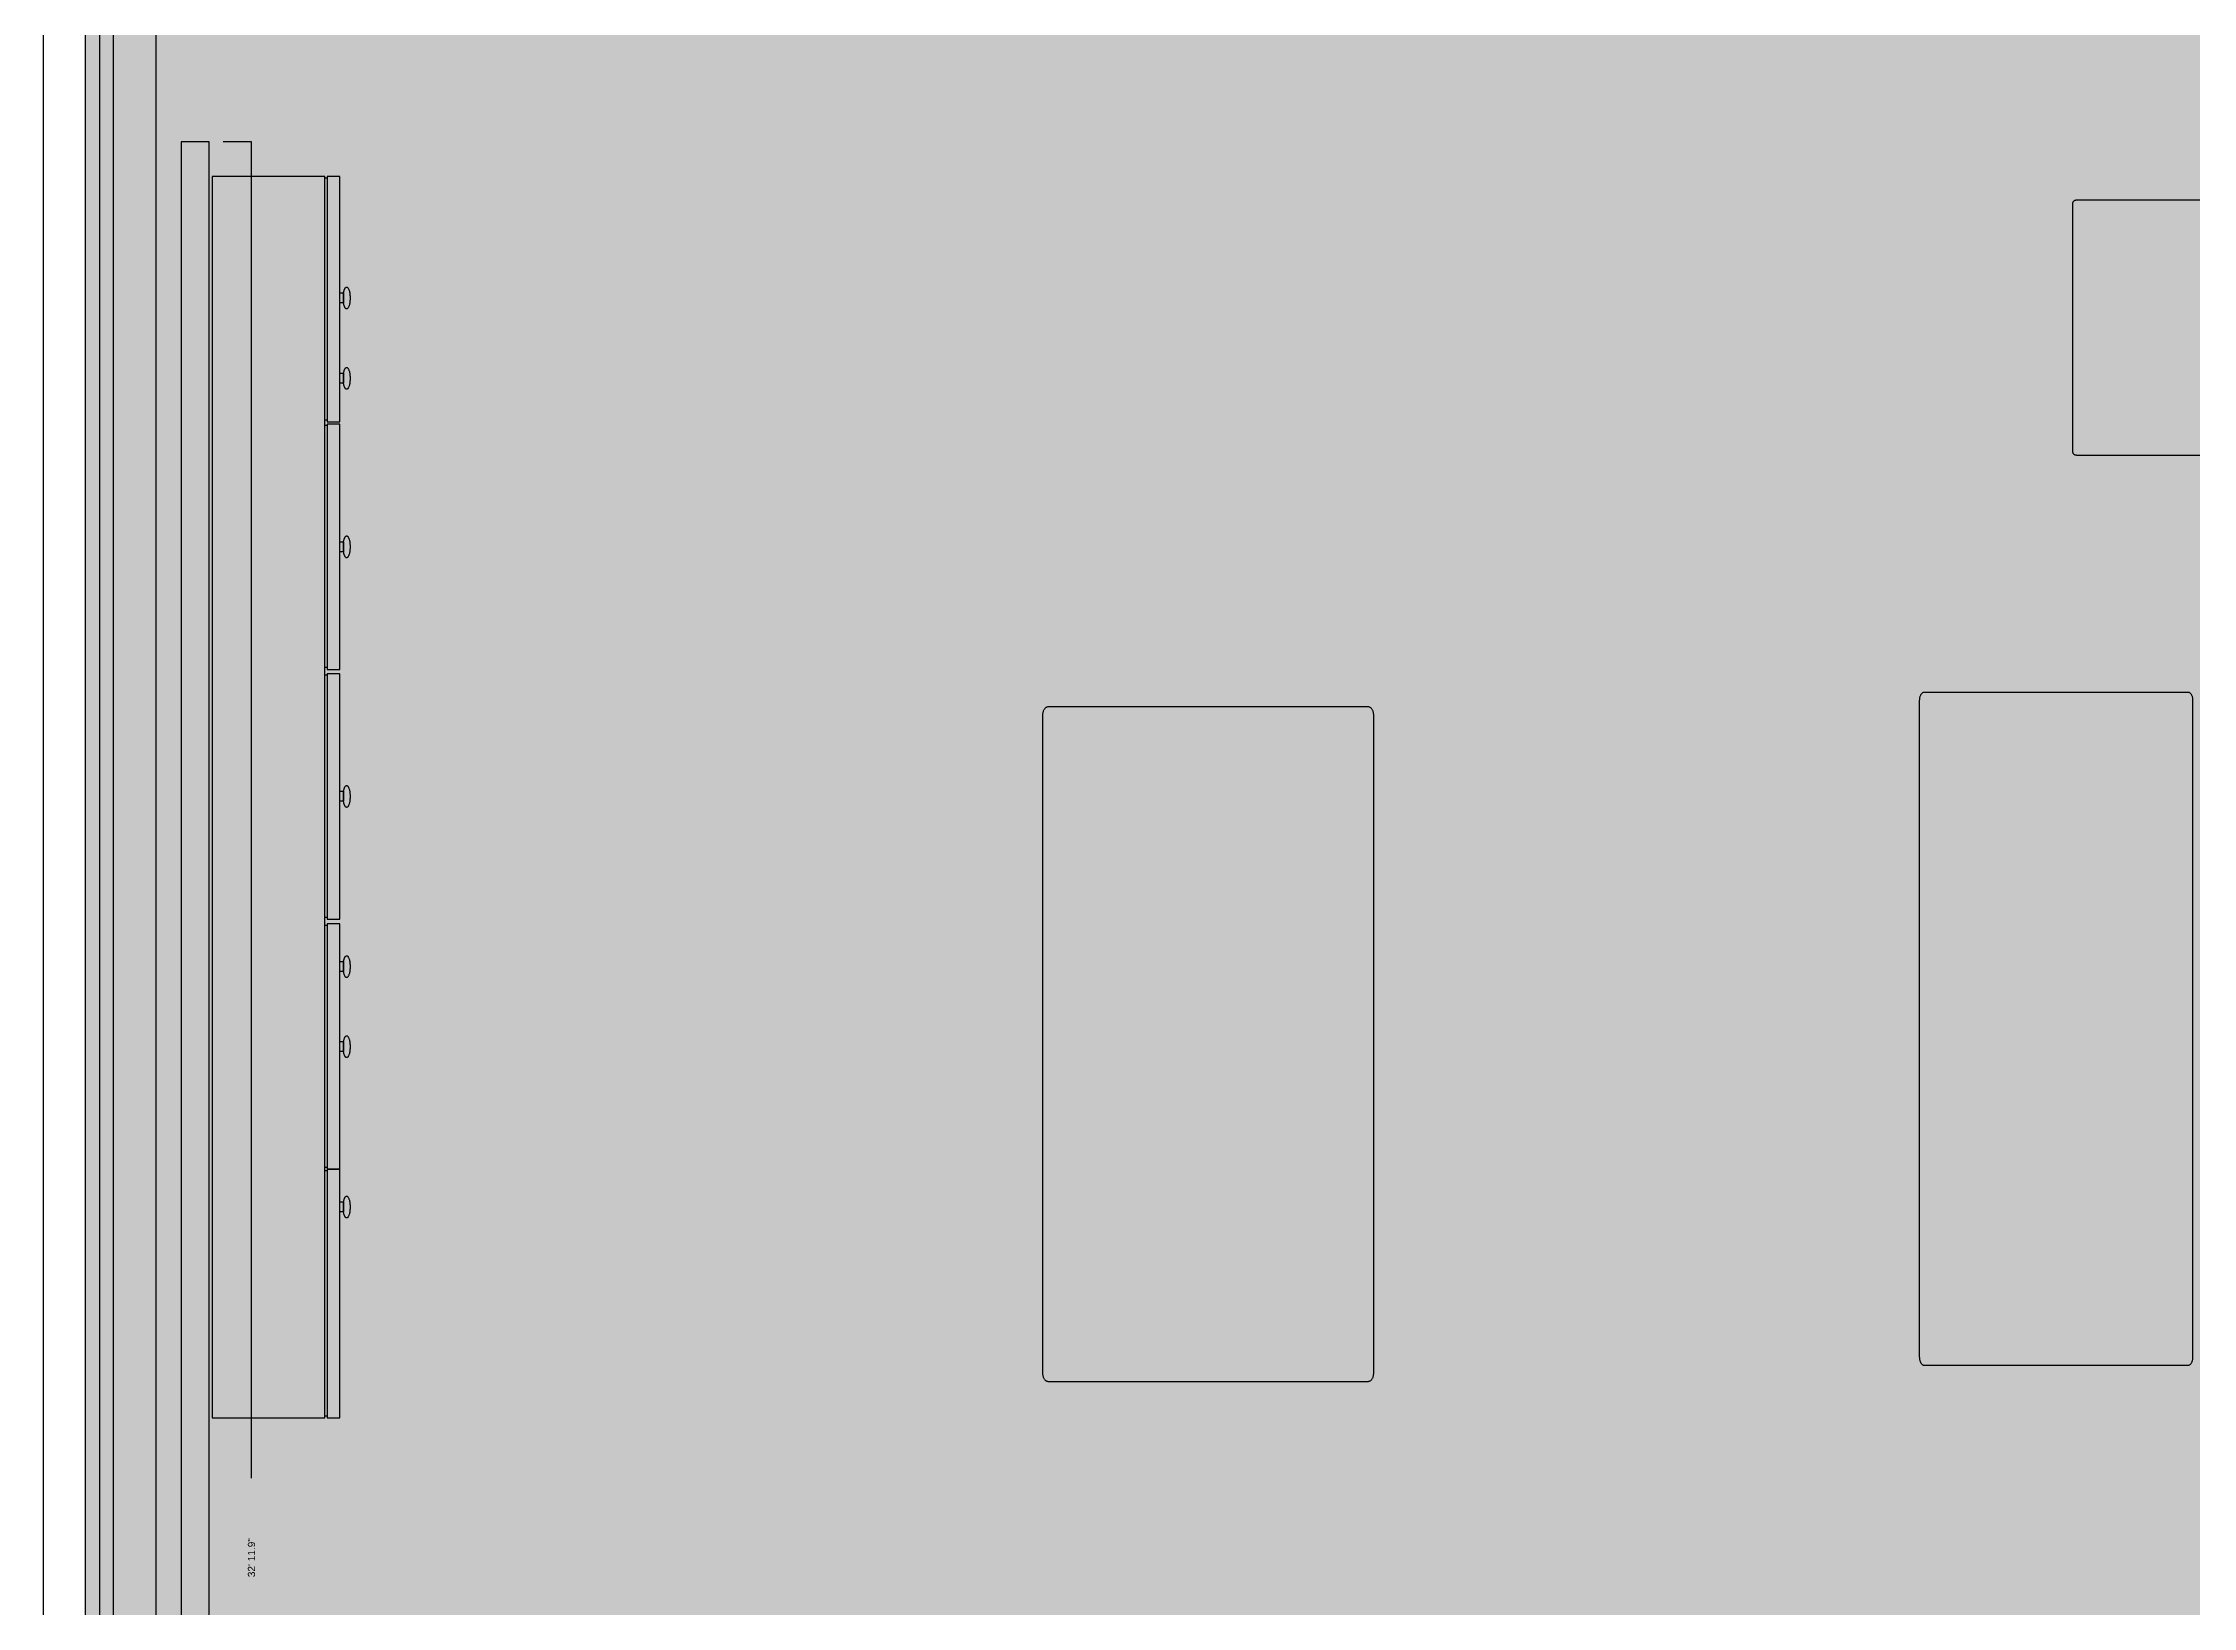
# Model space of a CAD drawing. Header units: feet. Extents: x -25 to 25.8, y -50.2 to 49.7.
# Drawn here: x -24.83 to 0.21, y -28.07 to -9.85 of the extents above; entities that cross this region are included whole.
import ezdxf

# ---------------------------------------------------------------- set-up
doc = ezdxf.new("R2010")
doc.units = ezdxf.units.FT
doc.header["$MEASUREMENT"] = 0
for name, color, linetype in [('Poly-DimensionsExterior', 255, 'Continuous'), ('Poly-DimensionsInterior', 250, 'Continuous'), ('Poly-Fixtures', 45, 'Continuous'), ('Poly-Furniture', 45, 'Continuous'), ('Poly-RoomsHatch', 31, 'Continuous'), ('Poly-Walls', 8, 'Continuous'), ('Poly-WallsHatch', 8, 'Continuous')]:
    doc.layers.add(name, color=color, linetype=linetype)
doc.styles.get("Standard").update_dxf_attribs({"font": 'arial.ttf'})

msp = doc.modelspace()

# ---------------------------------------------------------------- hatches: boundary and pattern name
at = {"layer": 'Poly-RoomsHatch'}
h = msp.add_hatch(color=31, dxfattribs=at)
h.dxf.hatch_style = 1
h.paths.add_polyline_path([(-24.173708, -43.991288), (-23.057588, -43.991288), (24.173711, -43.991288), (24.173711, 14.845408), (23.069678, 14.845408), (23.069678, 17.541728), (24.126598, 17.541728), (24.126598, 35.428625), (19.160236, 35.428625), (19.160236, 43.991289), (-24.173708, 43.991289)])
at = {"layer": 'Poly-WallsHatch'}
h = msp.add_hatch(color=8, dxfattribs=at)
h.dxf.hatch_style = 1
h.paths.add_polyline_path([(-24.173708, -43.991288), (-24.009666, -43.827246), (-24.009666, 43.827247), (-24.173708, 43.991289), (-24.33775, 44.155331), (-24.33775, -44.15533)])
h = msp.add_hatch(color=8, dxfattribs=at)
h.dxf.hatch_style = 1
h.paths.add_polyline_path([(-23.057588, -43.991288), (-22.893546, -43.827246), (-22.893546, -10.999355), (-23.057588, -10.999355), (-23.22163, -10.999355), (-23.22163, -43.827246)])

# ---------------------------------------------------------------- linework, layer by layer
at = {"layer": 'Poly-DimensionsExterior', "color": 255}
msp.add_lwpolyline([(-24.829876, -0.818061), (-24.829876, -44.15533), (-24.501792, -44.15533)], dxfattribs=at)
at = {"layer": 'Poly-DimensionsInterior', "color": 250}
for points in [[(-23.51754, -0.818061), (-23.51754, -43.827246), (-23.845624, -43.827246)], [(-22.40142, -26.567898), (-22.40142, -10.999355), (-22.729504, -10.999355)]]:
    msp.add_lwpolyline(points, dxfattribs=at)
at = {"layer": 'Poly-Fixtures', "color": 45}
for points in [[(-21.546161, -11.403851), (-22.860736, -11.403851)], [(-22.860736, -11.403851), (-22.860736, -25.866452)], [(-21.546161, -25.866452), (-21.546161, -11.403851)], [(-21.519396, -11.421347), (-21.546161, -11.421347)], [(-21.373836, -11.403851), (-21.519396, -11.403851)], [(-21.519396, -11.403851), (-21.519396, -14.262612)], [(-21.373836, -14.262612), (-21.373836, -11.403851)], [(-21.372792, -12.875259), (-21.372792, -12.758303)], [(-21.372792, -12.758303), (-21.329211, -12.758303)], [(-21.329211, -12.758303), (-21.32965, -12.761157), (-21.329994, -12.764052), (-21.330251, -12.766986), (-21.33043, -12.769959), (-21.330538, -12.77297), (-21.330584, -12.776017), (-21.330576, -12.7791), (-21.330522, -12.782218), (-21.33043, -12.785369), (-21.330308, -12.788552), (-21.330165, -12.791767), (-21.330007, -12.795012), (-21.329845, -12.798287), (-21.329685, -12.801589), (-21.329536, -12.80492), (-21.329406, -12.808276), (-21.329303, -12.811658), (-21.329235, -12.815064), (-21.329211, -12.818493)], [(-21.3291, -12.818333), (-21.329125, -12.814904), (-21.329192, -12.811498), (-21.329295, -12.808117), (-21.329425, -12.804762), (-21.329574, -12.801432), (-21.329734, -12.79813), (-21.329897, -12.794857), (-21.330054, -12.791613), (-21.330198, -12.788399), (-21.33032, -12.785217), (-21.330412, -12.782068), (-21.330466, -12.778951), (-21.330474, -12.77587), (-21.330428, -12.772823), (-21.33032, -12.769813), (-21.330141, -12.766841), (-21.329883, -12.763907), (-21.329539, -12.761012), (-21.3291, -12.758158)], [(-21.3291, -12.758158), (-21.327964, -12.751972), (-21.326723, -12.746009), (-21.325382, -12.740284), (-21.323944, -12.734808), (-21.322413, -12.729594), (-21.320794, -12.724655), (-21.31909, -12.720002), (-21.317306, -12.71565), (-21.315445, -12.71161), (-21.31351, -12.707896), (-21.311508, -12.704518), (-21.30944, -12.701491), (-21.307311, -12.698827), (-21.305126, -12.696538), (-21.302888, -12.694637), (-21.300601, -12.693137), (-21.298268, -12.692049), (-21.295895, -12.691388), (-21.293485, -12.691164)], [(-21.293485, -12.691164), (-21.289994, -12.691631), (-21.286585, -12.693005), (-21.283271, -12.695249), (-21.280063, -12.698325), (-21.276973, -12.702194), (-21.274015, -12.706818), (-21.271199, -12.71216), (-21.268539, -12.718181), (-21.266045, -12.724843), (-21.263732, -12.732108), (-21.26161, -12.739937), (-21.259692, -12.748293), (-21.257991, -12.757138), (-21.256518, -12.766433), (-21.255285, -12.776141), (-21.254305, -12.786223), (-21.25359, -12.796641), (-21.253152, -12.807357), (-21.253003, -12.818333)], [(-21.329765, -12.875259), (-21.372792, -12.875259)], [(-21.329211, -12.818493), (-21.329237, -12.821713), (-21.32931, -12.824912), (-21.329422, -12.828089), (-21.329565, -12.831244), (-21.329729, -12.834376), (-21.329908, -12.837483), (-21.330092, -12.840565), (-21.330274, -12.843621), (-21.330446, -12.84665), (-21.330598, -12.849651), (-21.330724, -12.852624), (-21.330814, -12.855567), (-21.330861, -12.858479), (-21.330856, -12.861359), (-21.33079, -12.864208), (-21.330657, -12.867023), (-21.330447, -12.869803), (-21.330152, -12.872549), (-21.329765, -12.875259)], [(-21.329653, -12.875114), (-21.33004, -12.872404), (-21.330335, -12.869658), (-21.330545, -12.866877), (-21.330678, -12.864061), (-21.330744, -12.861212), (-21.330749, -12.85833), (-21.330702, -12.855417), (-21.330612, -12.852473), (-21.330487, -12.8495), (-21.330335, -12.846497), (-21.330163, -12.843467), (-21.329981, -12.84041), (-21.329797, -12.837327), (-21.329618, -12.834218), (-21.329454, -12.831086), (-21.329312, -12.82793), (-21.3292, -12.824752), (-21.329127, -12.821553), (-21.3291, -12.818333)], [(-21.329765, -12.875259), (-21.329765, -12.875259)], [(-21.293485, -12.945517), (-21.295964, -12.945281), (-21.298404, -12.944584), (-21.300801, -12.943438), (-21.303149, -12.941857), (-21.305445, -12.939854), (-21.307684, -12.937444), (-21.309862, -12.934639), (-21.311975, -12.931453), (-21.314018, -12.927899), (-21.315987, -12.923991), (-21.317877, -12.919743), (-21.319685, -12.915167), (-21.321405, -12.910278), (-21.323034, -12.905089), (-21.324567, -12.899613), (-21.326, -12.893864), (-21.327328, -12.887856), (-21.328547, -12.881601), (-21.329653, -12.875114)], [(-21.253003, -12.818333), (-21.253152, -12.829309), (-21.25359, -12.840026), (-21.254305, -12.850444), (-21.255285, -12.860527), (-21.256518, -12.870236), (-21.257991, -12.879532), (-21.259692, -12.888378), (-21.26161, -12.896735), (-21.263732, -12.904566), (-21.266045, -12.911832), (-21.268539, -12.918495), (-21.271199, -12.924516), (-21.274015, -12.929859), (-21.276973, -12.934485), (-21.280063, -12.938354), (-21.283271, -12.941431), (-21.286585, -12.943675), (-21.289994, -12.94505), (-21.293485, -12.945517)], [(-21.293485, -12.945517), (-21.293485, -12.945517)], [(-21.372792, -13.811719), (-21.372792, -13.694778)], [(-21.372792, -13.694778), (-21.329211, -13.694778)], [(-21.329211, -13.754953), (-21.329237, -13.758173), (-21.32931, -13.761372), (-21.329422, -13.764549), (-21.329565, -13.767704), (-21.329729, -13.770836), (-21.329908, -13.773943), (-21.330092, -13.777025), (-21.330274, -13.780081), (-21.330446, -13.78311), (-21.330598, -13.786111), (-21.330724, -13.789084), (-21.330814, -13.792026), (-21.330861, -13.794938), (-21.330856, -13.797819), (-21.33079, -13.800667), (-21.330657, -13.803482), (-21.330447, -13.806263), (-21.330152, -13.809009), (-21.329765, -13.811719)], [(-21.329653, -13.811573), (-21.33004, -13.808864), (-21.330335, -13.806118), (-21.330545, -13.803337), (-21.330678, -13.800522), (-21.330744, -13.797674), (-21.330749, -13.794793), (-21.330702, -13.791881), (-21.330612, -13.788938), (-21.330487, -13.785966), (-21.330335, -13.782965), (-21.330163, -13.779936), (-21.329981, -13.77688), (-21.329797, -13.773798), (-21.329618, -13.77069), (-21.329454, -13.767559), (-21.329312, -13.764404), (-21.3292, -13.761226), (-21.329127, -13.758027), (-21.3291, -13.754808)], [(-21.329211, -13.694778), (-21.32965, -13.697629), (-21.329994, -13.700522), (-21.330251, -13.703455), (-21.33043, -13.706427), (-21.330538, -13.709436), (-21.330584, -13.712482), (-21.330576, -13.715564), (-21.330522, -13.71868), (-21.33043, -13.721831), (-21.330308, -13.725013), (-21.330165, -13.728228), (-21.330007, -13.731472), (-21.329845, -13.734747), (-21.329685, -13.738049), (-21.329536, -13.74138), (-21.329406, -13.744736), (-21.329303, -13.748118), (-21.329235, -13.751524), (-21.329211, -13.754953)], [(-21.3291, -13.754808), (-21.329125, -13.751379), (-21.329192, -13.747973), (-21.329295, -13.744591), (-21.329425, -13.741234), (-21.329574, -13.737904), (-21.329734, -13.734601), (-21.329897, -13.731327), (-21.330054, -13.728082), (-21.330198, -13.724867), (-21.33032, -13.721684), (-21.330412, -13.718533), (-21.330466, -13.715415), (-21.330474, -13.712333), (-21.330428, -13.709285), (-21.33032, -13.706275), (-21.330141, -13.703302), (-21.329883, -13.700367), (-21.329539, -13.697472), (-21.3291, -13.694618)], [(-21.3291, -13.694618), (-21.327964, -13.688432), (-21.326723, -13.682469), (-21.325382, -13.676744), (-21.323944, -13.671268), (-21.322413, -13.666054), (-21.320794, -13.661114), (-21.31909, -13.656462), (-21.317306, -13.65211), (-21.315445, -13.64807), (-21.31351, -13.644355), (-21.311508, -13.640978), (-21.30944, -13.637951), (-21.307311, -13.635287), (-21.305126, -13.632998), (-21.302888, -13.631097), (-21.300601, -13.629596), (-21.298268, -13.628509), (-21.295895, -13.627847), (-21.293485, -13.627624)], [(-21.293485, -13.627624), (-21.289994, -13.628091), (-21.286585, -13.629465), (-21.283271, -13.63171), (-21.280063, -13.634786), (-21.276973, -13.638656), (-21.274015, -13.643282), (-21.271199, -13.648624), (-21.268539, -13.654646), (-21.266045, -13.661309), (-21.263732, -13.668575), (-21.26161, -13.676406), (-21.259692, -13.684763), (-21.257991, -13.693609), (-21.256518, -13.702905), (-21.255285, -13.712614), (-21.254305, -13.722696), (-21.25359, -13.733115), (-21.253152, -13.743832), (-21.253003, -13.754808)], [(-21.253003, -13.754808), (-21.253152, -13.765784), (-21.25359, -13.7765), (-21.254305, -13.786918), (-21.255285, -13.797), (-21.256518, -13.806708), (-21.257991, -13.816003), (-21.259692, -13.824848), (-21.26161, -13.833204), (-21.263732, -13.841034), (-21.266045, -13.848298), (-21.268539, -13.85496), (-21.271199, -13.860981), (-21.274015, -13.866322), (-21.276973, -13.870947), (-21.280063, -13.874816), (-21.283271, -13.877892), (-21.286585, -13.880136), (-21.289994, -13.88151), (-21.293485, -13.881977)], [(-21.329765, -13.811719), (-21.372792, -13.811719)], [(-21.329765, -13.811719), (-21.329765, -13.811719)], [(-21.293485, -13.881977), (-21.295964, -13.881741), (-21.298404, -13.881044), (-21.300801, -13.879898), (-21.303149, -13.878317), (-21.305445, -13.876314), (-21.307684, -13.873904), (-21.309862, -13.871099), (-21.311975, -13.867912), (-21.314018, -13.864359), (-21.315987, -13.860451), (-21.317877, -13.856203), (-21.319685, -13.851627), (-21.321405, -13.846738), (-21.323034, -13.841549), (-21.324567, -13.836073), (-21.326, -13.830324), (-21.327328, -13.824316), (-21.328547, -13.818061), (-21.329653, -13.811573)], [(-21.293485, -13.881977), (-21.293485, -13.881977)], [(-21.519396, -14.242303), (-21.546161, -14.242303)], [(-21.519396, -14.262612), (-21.373836, -14.262612)], [(-21.373836, -14.262612), (-21.373836, -14.262612)], [(-21.519396, -14.303958), (-21.546161, -14.303958)], [(-21.373836, -14.286622), (-21.519396, -14.286622)], [(-21.519396, -14.286622), (-21.519396, -17.145383)], [(-21.373836, -17.145383), (-21.373836, -14.286622)], [(-21.372792, -15.774466), (-21.372792, -15.657524)], [(-21.372792, -15.657524), (-21.329211, -15.657524)], [(-21.329765, -15.774466), (-21.372792, -15.774466)], [(-21.329211, -15.7177), (-21.329237, -15.720919), (-21.32931, -15.724118), (-21.329422, -15.727296), (-21.329565, -15.730451), (-21.329729, -15.733583), (-21.329908, -15.73669), (-21.330092, -15.739772), (-21.330274, -15.742828), (-21.330446, -15.745857), (-21.330598, -15.748859), (-21.330724, -15.751831), (-21.330814, -15.754774), (-21.330861, -15.757686), (-21.330856, -15.760567), (-21.33079, -15.763415), (-21.330657, -15.76623), (-21.330447, -15.769011), (-21.330152, -15.771756), (-21.329765, -15.774466)], [(-21.329653, -15.774466), (-21.33004, -15.771758), (-21.330335, -15.769014), (-21.330545, -15.766235), (-21.330678, -15.76342), (-21.330744, -15.760573), (-21.330749, -15.757692), (-21.330702, -15.75478), (-21.330612, -15.751837), (-21.330487, -15.748864), (-21.330335, -15.745862), (-21.330163, -15.742833), (-21.329981, -15.739776), (-21.329797, -15.736693), (-21.329618, -15.733585), (-21.329454, -15.730452), (-21.329312, -15.727297), (-21.3292, -15.724119), (-21.329127, -15.720919), (-21.3291, -15.7177)], [(-21.329211, -15.657524), (-21.32965, -15.660376), (-21.329994, -15.663269), (-21.330251, -15.666202), (-21.33043, -15.669174), (-21.330538, -15.672183), (-21.330584, -15.675229), (-21.330576, -15.678311), (-21.330522, -15.681428), (-21.33043, -15.684578), (-21.330308, -15.687761), (-21.330165, -15.690975), (-21.330007, -15.69422), (-21.329845, -15.697494), (-21.329685, -15.700797), (-21.329536, -15.704127), (-21.329406, -15.707483), (-21.329303, -15.710865), (-21.329235, -15.71427), (-21.329211, -15.7177)], [(-21.3291, -15.7177), (-21.329125, -15.71427), (-21.329192, -15.710865), (-21.329295, -15.707483), (-21.329425, -15.704127), (-21.329574, -15.700797), (-21.329734, -15.697494), (-21.329897, -15.69422), (-21.330054, -15.690975), (-21.330198, -15.687761), (-21.33032, -15.684578), (-21.330412, -15.681428), (-21.330466, -15.678311), (-21.330474, -15.675229), (-21.330428, -15.672183), (-21.33032, -15.669174), (-21.330141, -15.666202), (-21.329883, -15.663269), (-21.329539, -15.660376), (-21.3291, -15.657524)], [(-21.329765, -15.774466), (-21.329765, -15.774466)], [(-21.293485, -15.844883), (-21.295964, -15.844648), (-21.298404, -15.84395), (-21.300801, -15.842804), (-21.303149, -15.841223), (-21.305445, -15.839221), (-21.307684, -15.83681), (-21.309862, -15.834005), (-21.311975, -15.830818), (-21.314018, -15.827264), (-21.315987, -15.823356), (-21.317877, -15.819107), (-21.319685, -15.81453), (-21.321405, -15.80964), (-21.323034, -15.80445), (-21.324567, -15.798973), (-21.326, -15.793223), (-21.327328, -15.787212), (-21.328547, -15.780956), (-21.329653, -15.774466)], [(-21.3291, -15.657524), (-21.327964, -15.651338), (-21.326723, -15.645375), (-21.325382, -15.63965), (-21.323944, -15.634174), (-21.322413, -15.62896), (-21.320794, -15.624021), (-21.31909, -15.619369), (-21.317306, -15.615017), (-21.315445, -15.610977), (-21.31351, -15.607262), (-21.311508, -15.603885), (-21.30944, -15.600858), (-21.307311, -15.598193), (-21.305126, -15.595905), (-21.302888, -15.594004), (-21.300601, -15.592503), (-21.298268, -15.591416), (-21.295895, -15.590754), (-21.293485, -15.590531)], [(-21.293485, -15.590531), (-21.289994, -15.590997), (-21.286585, -15.592372), (-21.283271, -15.594616), (-21.280063, -15.597691), (-21.276973, -15.601561), (-21.274015, -15.606185), (-21.271199, -15.611527), (-21.268539, -15.617548), (-21.266045, -15.624209), (-21.263732, -15.631474), (-21.26161, -15.639304), (-21.259692, -15.64766), (-21.257991, -15.656505), (-21.256518, -15.6658), (-21.255285, -15.675508), (-21.254305, -15.68559), (-21.25359, -15.696008), (-21.253152, -15.706724), (-21.253003, -15.7177)], [(-21.253003, -15.7177), (-21.253152, -15.728676), (-21.25359, -15.739392), (-21.254305, -15.749811), (-21.255285, -15.759894), (-21.256518, -15.769602), (-21.257991, -15.778898), (-21.259692, -15.787744), (-21.26161, -15.796102), (-21.263732, -15.803932), (-21.266045, -15.811198), (-21.268539, -15.817861), (-21.271199, -15.823883), (-21.274015, -15.829226), (-21.276973, -15.833851), (-21.280063, -15.837721), (-21.283271, -15.840797), (-21.286585, -15.843042), (-21.289994, -15.844417), (-21.293485, -15.844883)], [(-21.293485, -15.844883), (-21.293485, -15.844883)], [(-21.519396, -17.125073), (-21.546161, -17.125073)], [(-21.519396, -17.214306), (-21.546161, -17.214306)], [(-21.519396, -17.145383), (-21.373836, -17.145383)], [(-21.373836, -17.196956), (-21.519396, -17.196956)], [(-21.519396, -17.196956), (-21.519396, -20.055717)], [(-21.373836, -17.145383), (-21.373836, -17.145383)], [(-21.373836, -20.055717), (-21.373836, -17.196956)], [(-21.3291, -18.566089), (-21.327964, -18.5599), (-21.326723, -18.553936), (-21.325382, -18.548209), (-21.323944, -18.542732), (-21.322413, -18.537518), (-21.320794, -18.532579), (-21.31909, -18.527927), (-21.317306, -18.523575), (-21.315445, -18.519535), (-21.31351, -18.515821), (-21.311508, -18.512444), (-21.30944, -18.509418), (-21.307311, -18.506755), (-21.305126, -18.504466), (-21.302888, -18.502566), (-21.300601, -18.501066), (-21.298268, -18.499979), (-21.295895, -18.499318), (-21.293485, -18.499095)], [(-21.293485, -18.499095), (-21.289994, -18.499561), (-21.286585, -18.500936), (-21.283271, -18.50318), (-21.280063, -18.506255), (-21.276973, -18.510125), (-21.274015, -18.514749), (-21.271199, -18.520091), (-21.268539, -18.526111), (-21.266045, -18.532773), (-21.263732, -18.540038), (-21.26161, -18.547868), (-21.259692, -18.556224), (-21.257991, -18.565069), (-21.256518, -18.574364), (-21.255285, -18.584072), (-21.254305, -18.594153), (-21.25359, -18.604571), (-21.253152, -18.615288), (-21.253003, -18.626264)], [(-21.372792, -18.68303), (-21.372792, -18.566089)], [(-21.372792, -18.566089), (-21.329211, -18.566089)], [(-21.329765, -18.68303), (-21.372792, -18.68303)], [(-21.329211, -18.626264), (-21.329237, -18.629483), (-21.32931, -18.632682), (-21.329422, -18.63586), (-21.329565, -18.639015), (-21.329729, -18.642146), (-21.329908, -18.645254), (-21.330092, -18.648336), (-21.330274, -18.651392), (-21.330446, -18.654421), (-21.330598, -18.657422), (-21.330724, -18.660395), (-21.330814, -18.663337), (-21.330861, -18.66625), (-21.330856, -18.66913), (-21.33079, -18.671978), (-21.330657, -18.674793), (-21.330447, -18.677574), (-21.330152, -18.68032), (-21.329765, -18.68303)], [(-21.329653, -18.68303), (-21.33004, -18.68032), (-21.330335, -18.677574), (-21.330545, -18.674793), (-21.330678, -18.671978), (-21.330744, -18.66913), (-21.330749, -18.66625), (-21.330702, -18.663337), (-21.330612, -18.660395), (-21.330487, -18.657422), (-21.330335, -18.654421), (-21.330163, -18.651392), (-21.329981, -18.648336), (-21.329797, -18.645254), (-21.329618, -18.642146), (-21.329454, -18.639015), (-21.329312, -18.63586), (-21.3292, -18.632682), (-21.329127, -18.629483), (-21.3291, -18.626264)], [(-21.329211, -18.566089), (-21.32965, -18.568941), (-21.329994, -18.571833), (-21.330251, -18.574766), (-21.33043, -18.577738), (-21.330538, -18.580747), (-21.330584, -18.583793), (-21.330576, -18.586875), (-21.330522, -18.589992), (-21.33043, -18.593142), (-21.330308, -18.596324), (-21.330165, -18.599539), (-21.330007, -18.602783), (-21.329845, -18.606058), (-21.329685, -18.60936), (-21.329536, -18.61269), (-21.329406, -18.616047), (-21.329303, -18.619428), (-21.329235, -18.622834), (-21.329211, -18.626264)], [(-21.3291, -18.626264), (-21.329125, -18.622834), (-21.329192, -18.619428), (-21.329295, -18.616047), (-21.329425, -18.61269), (-21.329574, -18.60936), (-21.329734, -18.606058), (-21.329897, -18.602783), (-21.330054, -18.599539), (-21.330198, -18.596324), (-21.33032, -18.593142), (-21.330412, -18.589992), (-21.330466, -18.586875), (-21.330474, -18.583793), (-21.330428, -18.580747), (-21.33032, -18.577738), (-21.330141, -18.574766), (-21.329883, -18.571833), (-21.329539, -18.568941), (-21.3291, -18.566089)], [(-21.329765, -18.68303), (-21.329765, -18.68303)], [(-21.293485, -18.753433), (-21.295964, -18.753197), (-21.298404, -18.7525), (-21.300801, -18.751354), (-21.303149, -18.749773), (-21.305445, -18.74777), (-21.307684, -18.74536), (-21.309862, -18.742555), (-21.311975, -18.739369), (-21.314018, -18.735815), (-21.315987, -18.731907), (-21.317877, -18.727659), (-21.319685, -18.723083), (-21.321405, -18.718194), (-21.323034, -18.713005), (-21.324567, -18.707529), (-21.326, -18.70178), (-21.327328, -18.695772), (-21.328547, -18.689517), (-21.329653, -18.68303)], [(-21.253003, -18.626264), (-21.253152, -18.63724), (-21.25359, -18.647956), (-21.254305, -18.658374), (-21.255285, -18.668456), (-21.256518, -18.678164), (-21.257991, -18.687459), (-21.259692, -18.696304), (-21.26161, -18.70466), (-21.263732, -18.71249), (-21.266045, -18.719754), (-21.268539, -18.726416), (-21.271199, -18.732437), (-21.274015, -18.737779), (-21.276973, -18.742403), (-21.280063, -18.746272), (-21.283271, -18.749348), (-21.286585, -18.751592), (-21.289994, -18.752966), (-21.293485, -18.753433)], [(-21.293485, -18.753433), (-21.293485, -18.753433)], [(-21.519396, -20.035407), (-21.546161, -20.035407)], [(-21.519396, -20.128629), (-21.546161, -20.128629)], [(-21.519396, -20.055717), (-21.373836, -20.055717)], [(-21.373836, -20.111293), (-21.519396, -20.111293)], [(-21.519396, -20.111293), (-21.519396, -22.97004)], [(-21.373836, -20.055717), (-21.373836, -20.055717)], [(-21.373836, -22.97004), (-21.373836, -20.111293)], [(-21.3291, -20.548855), (-21.327964, -20.542667), (-21.326723, -20.536702), (-21.325382, -20.530975), (-21.323944, -20.525498), (-21.322413, -20.520282), (-21.320794, -20.515342), (-21.31909, -20.510689), (-21.317306, -20.506336), (-21.315445, -20.502295), (-21.31351, -20.49858), (-21.311508, -20.495202), (-21.30944, -20.492175), (-21.307311, -20.48951), (-21.305126, -20.487221), (-21.302888, -20.48532), (-21.300601, -20.483819), (-21.298268, -20.482732), (-21.295895, -20.48207), (-21.293485, -20.481847)], [(-21.293485, -20.481847), (-21.289994, -20.482314), (-21.286585, -20.483688), (-21.283271, -20.485933), (-21.280063, -20.489009), (-21.276973, -20.492879), (-21.274015, -20.497505), (-21.271199, -20.502847), (-21.268539, -20.508869), (-21.266045, -20.515532), (-21.263732, -20.522798), (-21.26161, -20.530629), (-21.259692, -20.538986), (-21.257991, -20.547832), (-21.256518, -20.557128), (-21.255285, -20.566837), (-21.254305, -20.576919), (-21.25359, -20.587338), (-21.253152, -20.598054), (-21.253003, -20.60903)], [(-21.372792, -20.665797), (-21.372792, -20.548855)], [(-21.372792, -20.548855), (-21.329211, -20.548855)], [(-21.329765, -20.665797), (-21.372792, -20.665797)], [(-21.329211, -20.60903), (-21.329237, -20.61225), (-21.32931, -20.615449), (-21.329422, -20.618627), (-21.329565, -20.621782), (-21.329729, -20.624913), (-21.329908, -20.628021), (-21.330092, -20.631103), (-21.330274, -20.634159), (-21.330446, -20.637188), (-21.330598, -20.640189), (-21.330724, -20.643162), (-21.330814, -20.646104), (-21.330861, -20.649016), (-21.330856, -20.651897), (-21.33079, -20.654745), (-21.330657, -20.65756), (-21.330447, -20.660341), (-21.330152, -20.663087), (-21.329765, -20.665797)], [(-21.329653, -20.665797), (-21.33004, -20.663087), (-21.330335, -20.660341), (-21.330545, -20.65756), (-21.330678, -20.654745), (-21.330744, -20.651897), (-21.330749, -20.649016), (-21.330702, -20.646104), (-21.330612, -20.643162), (-21.330487, -20.640189), (-21.330335, -20.637188), (-21.330163, -20.634159), (-21.329981, -20.631103), (-21.329797, -20.628021), (-21.329618, -20.624913), (-21.329454, -20.621782), (-21.329312, -20.618627), (-21.3292, -20.615449), (-21.329127, -20.61225), (-21.3291, -20.60903)], [(-21.329211, -20.548855), (-21.32965, -20.551707), (-21.329994, -20.5546), (-21.330251, -20.557533), (-21.33043, -20.560505), (-21.330538, -20.563514), (-21.330584, -20.56656), (-21.330576, -20.569642), (-21.330522, -20.572758), (-21.33043, -20.575909), (-21.330308, -20.579091), (-21.330165, -20.582306), (-21.330007, -20.58555), (-21.329845, -20.588825), (-21.329685, -20.592127), (-21.329536, -20.595457), (-21.329406, -20.598814), (-21.329303, -20.602195), (-21.329235, -20.605601), (-21.329211, -20.60903)], [(-21.3291, -20.60903), (-21.329125, -20.605601), (-21.329192, -20.602195), (-21.329295, -20.598814), (-21.329425, -20.595457), (-21.329574, -20.592127), (-21.329734, -20.588825), (-21.329897, -20.58555), (-21.330054, -20.582306), (-21.330198, -20.579091), (-21.33032, -20.575909), (-21.330412, -20.572758), (-21.330466, -20.569642), (-21.330474, -20.56656), (-21.330428, -20.563514), (-21.33032, -20.560505), (-21.330141, -20.557533), (-21.329883, -20.5546), (-21.329539, -20.551707), (-21.3291, -20.548855)], [(-21.329765, -20.665797), (-21.329765, -20.665797)], [(-21.293485, -20.7362), (-21.295964, -20.735964), (-21.298404, -20.735267), (-21.300801, -20.734121), (-21.303149, -20.73254), (-21.305445, -20.730537), (-21.307684, -20.728127), (-21.309862, -20.725321), (-21.311975, -20.722135), (-21.314018, -20.718582), (-21.315987, -20.714674), (-21.317877, -20.710426), (-21.319685, -20.70585), (-21.321405, -20.700961), (-21.323034, -20.695772), (-21.324567, -20.690296), (-21.326, -20.684547), (-21.327328, -20.678539), (-21.328547, -20.672284), (-21.329653, -20.665797)], [(-21.253003, -20.60903), (-21.253152, -20.620006), (-21.25359, -20.630723), (-21.254305, -20.641141), (-21.255285, -20.651223), (-21.256518, -20.66093), (-21.257991, -20.670226), (-21.259692, -20.679071), (-21.26161, -20.687427), (-21.263732, -20.695256), (-21.266045, -20.702521), (-21.268539, -20.709183), (-21.271199, -20.715204), (-21.274015, -20.720545), (-21.276973, -20.72517), (-21.280063, -20.729039), (-21.283271, -20.732115), (-21.286585, -20.734359), (-21.289994, -20.735733), (-21.293485, -20.7362)], [(-21.293485, -20.7362), (-21.293485, -20.7362)], [(-21.372792, -21.599152), (-21.372792, -21.482196)], [(-21.372792, -21.482196), (-21.329211, -21.482196)], [(-21.329211, -21.482196), (-21.32965, -21.48505), (-21.329994, -21.487945), (-21.330251, -21.49088), (-21.33043, -21.493853), (-21.330538, -21.496863), (-21.330584, -21.499911), (-21.330576, -21.502993), (-21.330522, -21.506111), (-21.33043, -21.509262), (-21.330308, -21.512445), (-21.330165, -21.51566), (-21.330007, -21.518905), (-21.329845, -21.522179), (-21.329685, -21.525482), (-21.329536, -21.528812), (-21.329406, -21.532169), (-21.329303, -21.535551), (-21.329235, -21.538957), (-21.329211, -21.542386)], [(-21.3291, -21.542226), (-21.329125, -21.538797), (-21.329192, -21.535392), (-21.329295, -21.53201), (-21.329425, -21.528655), (-21.329574, -21.525325), (-21.329734, -21.522023), (-21.329897, -21.51875), (-21.330054, -21.515506), (-21.330198, -21.512292), (-21.33032, -21.50911), (-21.330412, -21.50596), (-21.330466, -21.502844), (-21.330474, -21.499762), (-21.330428, -21.496716), (-21.33032, -21.493706), (-21.330141, -21.490733), (-21.329883, -21.487799), (-21.329539, -21.484905), (-21.3291, -21.482051)], [(-21.3291, -21.482051), (-21.327964, -21.475864), (-21.326723, -21.469902), (-21.325382, -21.464177), (-21.323944, -21.458701), (-21.322413, -21.453487), (-21.320794, -21.448547), (-21.31909, -21.443895), (-21.317306, -21.439543), (-21.315445, -21.435503), (-21.31351, -21.431788), (-21.311508, -21.428411), (-21.30944, -21.425384), (-21.307311, -21.42272), (-21.305126, -21.420431), (-21.302888, -21.41853), (-21.300601, -21.41703), (-21.298268, -21.415942), (-21.295895, -21.415281), (-21.293485, -21.415057)], [(-21.293485, -21.415057), (-21.289994, -21.415524), (-21.286585, -21.416898), (-21.283271, -21.419142), (-21.280063, -21.422218), (-21.276973, -21.426087), (-21.274015, -21.430711), (-21.271199, -21.436053), (-21.268539, -21.442074), (-21.266045, -21.448736), (-21.263732, -21.456), (-21.26161, -21.46383), (-21.259692, -21.472186), (-21.257991, -21.481031), (-21.256518, -21.490326), (-21.255285, -21.500034), (-21.254305, -21.510116), (-21.25359, -21.520534), (-21.253152, -21.53125), (-21.253003, -21.542226)], [(-21.329765, -21.599152), (-21.372792, -21.599152)], [(-21.329211, -21.542386), (-21.329237, -21.545605), (-21.32931, -21.548805), (-21.329422, -21.551982), (-21.329565, -21.555137), (-21.329729, -21.558269), (-21.329908, -21.561376), (-21.330092, -21.564458), (-21.330274, -21.567514), (-21.330446, -21.570543), (-21.330598, -21.573544), (-21.330724, -21.576517), (-21.330814, -21.57946), (-21.330861, -21.582372), (-21.330856, -21.585252), (-21.33079, -21.588101), (-21.330657, -21.590916), (-21.330447, -21.593696), (-21.330152, -21.596442), (-21.329765, -21.599152)], [(-21.329653, -21.599007), (-21.33004, -21.596297), (-21.330335, -21.593551), (-21.330545, -21.590769), (-21.330678, -21.587954), (-21.330744, -21.585105), (-21.330749, -21.582223), (-21.330702, -21.57931), (-21.330612, -21.576366), (-21.330487, -21.573392), (-21.330335, -21.57039), (-21.330163, -21.56736), (-21.329981, -21.564303), (-21.329797, -21.56122), (-21.329618, -21.558111), (-21.329454, -21.554979), (-21.329312, -21.551823), (-21.3292, -21.548645), (-21.329127, -21.545446), (-21.3291, -21.542226)], [(-21.329765, -21.599152), (-21.329765, -21.599152)], [(-21.293485, -21.66941), (-21.295964, -21.669174), (-21.298404, -21.668477), (-21.300801, -21.667331), (-21.303149, -21.66575), (-21.305445, -21.663747), (-21.307684, -21.661337), (-21.309862, -21.658532), (-21.311975, -21.655345), (-21.314018, -21.651792), (-21.315987, -21.647884), (-21.317877, -21.643636), (-21.319685, -21.63906), (-21.321405, -21.634171), (-21.323034, -21.628982), (-21.324567, -21.623506), (-21.326, -21.617757), (-21.327328, -21.611749), (-21.328547, -21.605494), (-21.329653, -21.599007)], [(-21.253003, -21.542226), (-21.253152, -21.553203), (-21.25359, -21.563919), (-21.254305, -21.574338), (-21.255285, -21.58442), (-21.256518, -21.594129), (-21.257991, -21.603425), (-21.259692, -21.612271), (-21.26161, -21.620628), (-21.263732, -21.628459), (-21.266045, -21.635725), (-21.268539, -21.642388), (-21.271199, -21.648409), (-21.274015, -21.653752), (-21.276973, -21.658378), (-21.280063, -21.662247), (-21.283271, -21.665324), (-21.286585, -21.667568), (-21.289994, -21.668943), (-21.293485, -21.66941)], [(-21.293485, -21.66941), (-21.293485, -21.66941)], [(-21.519396, -22.949745), (-21.546161, -22.949745)], [(-21.519396, -22.987681), (-21.546161, -22.987681)], [(-21.519396, -22.97004), (-21.373836, -22.97004)], [(-21.373836, -22.97004), (-21.519396, -22.97004)], [(-21.519396, -22.97004), (-21.519396, -25.866449)], [(-21.373836, -22.97004), (-21.373836, -22.97004)], [(-21.373836, -25.866449), (-21.373836, -22.97004)], [(-21.3291, -23.350096), (-21.327964, -23.343907), (-21.326723, -23.337943), (-21.325382, -23.332217), (-21.323944, -23.32674), (-21.322413, -23.321526), (-21.320794, -23.316586), (-21.31909, -23.311934), (-21.317306, -23.307582), (-21.315445, -23.303543), (-21.31351, -23.299828), (-21.311508, -23.296452), (-21.30944, -23.293426), (-21.307311, -23.290762), (-21.305126, -23.288474), (-21.302888, -23.286574), (-21.300601, -23.285074), (-21.298268, -23.283987), (-21.295895, -23.283326), (-21.293485, -23.283102)], [(-21.293485, -23.283102), (-21.289994, -23.283569), (-21.286585, -23.284943), (-21.283271, -23.287187), (-21.280063, -23.290263), (-21.276973, -23.294132), (-21.274015, -23.298756), (-21.271199, -23.304098), (-21.268539, -23.310119), (-21.266045, -23.316781), (-21.263732, -23.324046), (-21.26161, -23.331875), (-21.259692, -23.340231), (-21.257991, -23.349076), (-21.256518, -23.358371), (-21.255285, -23.368079), (-21.254305, -23.378161), (-21.25359, -23.388579), (-21.253152, -23.399295), (-21.253003, -23.410271)], [(-21.372792, -23.467037), (-21.372792, -23.350096)], [(-21.372792, -23.350096), (-21.329211, -23.350096)], [(-21.329765, -23.467037), (-21.372792, -23.467037)], [(-21.329211, -23.410271), (-21.329237, -23.413491), (-21.32931, -23.41669), (-21.329422, -23.419867), (-21.329565, -23.423022), (-21.329729, -23.426154), (-21.329908, -23.429261), (-21.330092, -23.432343), (-21.330274, -23.435399), (-21.330446, -23.438429), (-21.330598, -23.44143), (-21.330724, -23.444402), (-21.330814, -23.447345), (-21.330861, -23.450257), (-21.330856, -23.453138), (-21.33079, -23.455986), (-21.330657, -23.458801), (-21.330447, -23.461582), (-21.330152, -23.464328), (-21.329765, -23.467037)], [(-21.329653, -23.467037), (-21.33004, -23.464328), (-21.330335, -23.461582), (-21.330545, -23.458801), (-21.330678, -23.455986), (-21.330744, -23.453138), (-21.330749, -23.450257), (-21.330702, -23.447345), (-21.330612, -23.444402), (-21.330487, -23.44143), (-21.330335, -23.438429), (-21.330163, -23.435399), (-21.329981, -23.432343), (-21.329797, -23.429261), (-21.329618, -23.426154), (-21.329454, -23.423022), (-21.329312, -23.419867), (-21.3292, -23.41669), (-21.329127, -23.413491), (-21.3291, -23.410271)], [(-21.329211, -23.350096), (-21.32965, -23.352948), (-21.329994, -23.355841), (-21.330251, -23.358774), (-21.33043, -23.361745), (-21.330538, -23.364755), (-21.330584, -23.367801), (-21.330576, -23.370883), (-21.330522, -23.373999), (-21.33043, -23.377149), (-21.330308, -23.380332), (-21.330165, -23.383546), (-21.330007, -23.386791), (-21.329845, -23.390065), (-21.329685, -23.393368), (-21.329536, -23.396698), (-21.329406, -23.400054), (-21.329303, -23.403436), (-21.329235, -23.406842), (-21.329211, -23.410271)], [(-21.3291, -23.410271), (-21.329125, -23.406842), (-21.329192, -23.403436), (-21.329295, -23.400054), (-21.329425, -23.396698), (-21.329574, -23.393368), (-21.329734, -23.390065), (-21.329897, -23.386791), (-21.330054, -23.383546), (-21.330198, -23.380332), (-21.33032, -23.377149), (-21.330412, -23.373999), (-21.330466, -23.370883), (-21.330474, -23.367801), (-21.330428, -23.364755), (-21.33032, -23.361745), (-21.330141, -23.358774), (-21.329883, -23.355841), (-21.329539, -23.352948), (-21.3291, -23.350096)], [(-21.329765, -23.467037), (-21.329765, -23.467037)], [(-21.293485, -23.53744), (-21.295964, -23.537205), (-21.298404, -23.536507), (-21.300801, -23.535361), (-21.303149, -23.53378), (-21.305445, -23.531778), (-21.307684, -23.529367), (-21.309862, -23.526562), (-21.311975, -23.523376), (-21.314018, -23.519822), (-21.315987, -23.515914), (-21.317877, -23.511666), (-21.319685, -23.507091), (-21.321405, -23.502202), (-21.323034, -23.497013), (-21.324567, -23.491537), (-21.326, -23.485788), (-21.327328, -23.479779), (-21.328547, -23.473525), (-21.329653, -23.467037)], [(-21.253003, -23.410271), (-21.253152, -23.421247), (-21.25359, -23.431963), (-21.254305, -23.442382), (-21.255285, -23.452463), (-21.256518, -23.462171), (-21.257991, -23.471466), (-21.259692, -23.480311), (-21.26161, -23.488667), (-21.263732, -23.496497), (-21.266045, -23.503762), (-21.268539, -23.510423), (-21.271199, -23.516444), (-21.274015, -23.521786), (-21.276973, -23.52641), (-21.280063, -23.530279), (-21.283271, -23.533355), (-21.286585, -23.535599), (-21.289994, -23.536973), (-21.293485, -23.53744)], [(-21.293485, -23.53744), (-21.293485, -23.53744)], [(-22.860736, -25.866452), (-21.546161, -25.866452)], [(-21.519396, -25.845845), (-21.546161, -25.845845)], [(-21.546161, -25.866452), (-21.546161, -25.866452)], [(-21.519396, -25.866449), (-21.373836, -25.866449)], [(-21.373836, -25.866449), (-21.373836, -25.866449)]]:
    msp.add_lwpolyline(points, dxfattribs=at)
at = {"layer": 'Poly-Furniture', "color": 45}
for points in [[(-1.144973, -11.679507), (-1.148879, -11.679641), (-1.152693, -11.680037), (-1.156402, -11.680684), (-1.159991, -11.68157), (-1.163447, -11.682685), (-1.166757, -11.684017), (-1.169906, -11.685556), (-1.172881, -11.687291), (-1.175669, -11.68921), (-1.178256, -11.691303), (-1.180629, -11.693558), (-1.182773, -11.695965), (-1.184675, -11.698513), (-1.186322, -11.70119), (-1.1877, -11.703986), (-1.188796, -11.70689), (-1.189595, -11.70989), (-1.190085, -11.712976), (-1.190251, -11.716136)], [(-1.190251, -11.716136), (-1.190251, -14.611149)], [(1.334133, -11.679507), (-1.144973, -11.679507)], [(-1.190251, -14.611149), (-1.190085, -14.614309), (-1.189595, -14.617395), (-1.188796, -14.620395), (-1.1877, -14.623299), (-1.186322, -14.626095), (-1.184675, -14.628772), (-1.182773, -14.63132), (-1.180629, -14.633727), (-1.178256, -14.635982), (-1.175669, -14.638075), (-1.172881, -14.639994), (-1.169906, -14.641729), (-1.166757, -14.643268), (-1.163447, -14.6446), (-1.159991, -14.645715), (-1.156402, -14.646601), (-1.152693, -14.647248), (-1.148879, -14.647644), (-1.144973, -14.647779)], [(-1.144973, -14.647779), (1.334133, -14.647779)], [(-2.919357, -17.413197), (-2.924203, -17.413552), (-2.928934, -17.414598), (-2.933534, -17.416306), (-2.937986, -17.418646), (-2.942273, -17.42159), (-2.946378, -17.425109), (-2.950284, -17.429174), (-2.953975, -17.433755), (-2.957433, -17.438824), (-2.960642, -17.444351), (-2.963585, -17.450308), (-2.966245, -17.456665), (-2.968604, -17.463394), (-2.970647, -17.470465), (-2.972357, -17.477849), (-2.973716, -17.485517), (-2.974707, -17.493441), (-2.975314, -17.501591), (-2.975521, -17.509939)], [(-2.975521, -17.509939), (-2.975521, -25.155915)], [(0.155714, -17.413197), (-2.919357, -17.413197)], [(0.211877, -17.509939), (0.211671, -17.501591), (0.211064, -17.493441), (0.210072, -17.485517), (0.208713, -17.477849), (0.207004, -17.470465), (0.204961, -17.463394), (0.202601, -17.456665), (0.199942, -17.450308), (0.196999, -17.444351), (0.19379, -17.438824), (0.190332, -17.433755), (0.186641, -17.429174), (0.182735, -17.425109), (0.17863, -17.42159), (0.174343, -17.418646), (0.169891, -17.416306), (0.165291, -17.414598), (0.16056, -17.413552), (0.155714, -17.413197)], [(0.211877, -25.155915), (0.211877, -17.509939)], [(-13.120271, -17.582464), (-13.126136, -17.58282), (-13.131862, -17.583869), (-13.137429, -17.585581), (-13.142818, -17.587928), (-13.148006, -17.59088), (-13.152975, -17.594408), (-13.157702, -17.598484), (-13.162169, -17.603077), (-13.166355, -17.608159), (-13.170239, -17.613701), (-13.1738, -17.619673), (-13.17702, -17.626047), (-13.179876, -17.632794), (-13.182348, -17.639883), (-13.184417, -17.647287), (-13.186062, -17.654975), (-13.187262, -17.662919), (-13.187997, -17.671091), (-13.188246, -17.679459)], [(-13.188246, -17.679459), (-13.188246, -25.345487)], [(-13.188246, -17.679459), (-13.188246, -17.679459)], [(-9.398431, -17.582464), (-13.120271, -17.582464)], [(-9.330455, -17.679459), (-9.330705, -17.671091), (-9.33144, -17.662919), (-9.33264, -17.654975), (-9.334284, -17.647287), (-9.336353, -17.639883), (-9.338826, -17.632794), (-9.341682, -17.626047), (-9.344901, -17.619673), (-9.348463, -17.613701), (-9.352347, -17.608159), (-9.356532, -17.603077), (-9.360999, -17.598484), (-9.365727, -17.594408), (-9.370695, -17.59088), (-9.375884, -17.587928), (-9.381272, -17.585581), (-9.38684, -17.583869), (-9.392566, -17.58282), (-9.398431, -17.582464)], [(-9.330455, -25.345487), (-9.330455, -17.679459)], [(-2.975521, -25.155915), (-2.975314, -25.164261), (-2.974707, -25.172411), (-2.973716, -25.180335), (-2.972357, -25.188003), (-2.970647, -25.195387), (-2.968604, -25.202458), (-2.966245, -25.209187), (-2.963585, -25.215544), (-2.960642, -25.221501), (-2.957433, -25.227028), (-2.953975, -25.232097), (-2.950284, -25.236678), (-2.946378, -25.240743), (-2.942273, -25.244262), (-2.937986, -25.247207), (-2.933534, -25.249547), (-2.928934, -25.251255), (-2.924203, -25.252301), (-2.919357, -25.252656)], [(-2.919357, -25.252656), (0.155714, -25.252656)], [(0.155714, -25.252656), (0.16056, -25.252301), (0.165291, -25.251255), (0.169891, -25.249547), (0.174343, -25.247207), (0.17863, -25.244262), (0.182735, -25.240743), (0.186641, -25.236678), (0.190332, -25.232097), (0.19379, -25.227028), (0.196999, -25.221501), (0.199942, -25.215544), (0.202601, -25.209187), (0.204961, -25.202458), (0.207004, -25.195387), (0.208713, -25.188003), (0.210072, -25.180335), (0.211064, -25.172411), (0.211671, -25.164261), (0.211877, -25.155915)], [(0.211877, -25.155915), (0.211877, -25.155915)], [(-13.188246, -25.345487), (-13.187997, -25.353856), (-13.187262, -25.362027), (-13.186062, -25.369972), (-13.184417, -25.377661), (-13.182348, -25.385064), (-13.179876, -25.392154), (-13.17702, -25.3989), (-13.1738, -25.405274), (-13.170239, -25.411246), (-13.166355, -25.416788), (-13.162169, -25.42187), (-13.157702, -25.426463), (-13.152975, -25.430539), (-13.148006, -25.434067), (-13.142818, -25.437019), (-13.137429, -25.439365), (-13.131862, -25.441078), (-13.126136, -25.442126), (-13.120271, -25.442482)], [(-13.120271, -25.442482), (-9.398431, -25.442482)], [(-9.398431, -25.442482), (-9.392566, -25.442126), (-9.38684, -25.441078), (-9.381272, -25.439365), (-9.375884, -25.437019), (-9.370695, -25.434067), (-9.365727, -25.430539), (-9.360999, -25.426463), (-9.356532, -25.42187), (-9.352347, -25.416788), (-9.348463, -25.411246), (-9.344901, -25.405274), (-9.341682, -25.3989), (-9.338826, -25.392154), (-9.336353, -25.385064), (-9.334284, -25.377661), (-9.33264, -25.369972), (-9.33144, -25.362027), (-9.330705, -25.353856), (-9.330455, -25.345487)]]:
    msp.add_lwpolyline(points, dxfattribs=at)
at = {"layer": 'Poly-Rooms', "color": 31}
msp.add_lwpolyline([(-24.173708, -43.991288), (-23.057588, -43.991288), (24.173711, -43.991288), (24.173711, 14.845408), (23.069678, 14.845408), (23.069678, 17.541728), (24.126598, 17.541728), (24.126598, 35.428625), (19.160236, 35.428625), (19.160236, 43.991289), (-24.173708, 43.991289), (-24.173708, -43.991288)], dxfattribs=at)
at = {"layer": 'Poly-Walls', "color": 8}
for points in [[(-24.173708, -43.991288), (-24.009666, -43.827246), (-24.009666, 43.827247), (-24.173708, 43.991289), (-24.33775, 44.155331), (-24.33775, -44.15533), (-24.173708, -43.991288)], [(-24.173708, -43.991288), (-24.009666, -43.827246), (-24.009666, 43.827247), (-24.173708, 43.991289), (-24.33775, 44.155331), (-24.33775, -44.15533), (-24.173708, -43.991288)], [(-23.057588, -43.991288), (-22.893546, -43.827246), (-22.893546, -10.999355), (-23.057588, -10.999355), (-23.22163, -10.999355), (-23.22163, -43.827246), (-23.057588, -43.991288)], [(-23.057588, -43.991288), (-22.893546, -43.827246), (-22.893546, -10.999355), (-23.057588, -10.999355), (-23.22163, -10.999355), (-23.22163, -43.827246), (-23.057588, -43.991288)]]:
    msp.add_lwpolyline(points, dxfattribs=at)

# ---------------------------------------------------------------- texts
at = {"layer": 'Poly-DimensionsInterior', "color": 250, "insert": (-22.40142, -27.495319), "char_height": 0.084, "width": 0.61992, "attachment_point": 5, "rotation": 90}
msp.add_mtext('\\A1;32\' 11.9"', dxfattribs=at)

doc.saveas('drawing.dxf')
